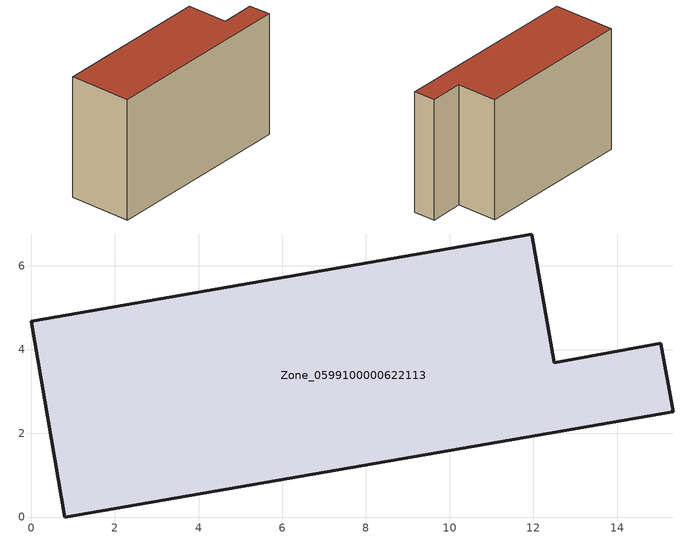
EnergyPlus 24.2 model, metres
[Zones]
Zone_0599100000622113
 floor ground (C_G): 0.8,0 0,4.68 11.96,6.76 12.5,3.69 15.05,4.15 15.35,2.51 z0
 wall outside (C_F): 12.5,3.69 11.96,6.76 0,4.68 0.8,0 15.35,2.51 15.05,4.15 12.5,3.69 z0:9.24
 roof outside (C_R): 15.35,2.51 15.05,4.15 12.5,3.69 11.96,6.76 0,4.68 0.8,0 z9.24
[BUILDING]
Pand.0599100000622113: North Axis=0; Terrain=City; Loads Convergence Tolerance Value=0.04; Temperature Convergence Tolerance Value=0.4; Solar Distribution=FullExterior; Maximum Number of Warmup Days=25; Minimum Number of Warmup Days=1
[Site:Location]
Rotterdam.The.Hague.AP_ZH_NLD Design_Conditions: Latitude=51.96; Longitude=4.45; Time Zone=1; Elevation=-4.5
[SITE:GROUNDTEMPERATURE:BUILDINGSURFACE]
18, 18, 18, 18, 18, 18, 18, 18, 18, 18, 18, 18
[MATERIAL] Thermal Absorptance=0.9; Solar Absorptance=0.7; Visible Absorptance=0.7
Name | Roughness | Thickness | Conductivity | Density | Specific Heat
G.TI.1946 | MediumSmooth | 0.15 | 1 | 540 | 1210
F.TI.1946 | Rough | 0.3 | 0.857143 | 1920 | 840
R.TI.1946 | MediumRough | 0.2 | 0.1 | 1500 | 1000
[CONSTRUCTION]
C_G: G.TI.1946
C_F: F.TI.1946
C_R: R.TI.1946
[ZONE]
Zone_0599100000622113: Type=1; Multiplier=1; Ceiling Height=Autocalculate; Volume=Autocalculate; Floor Area=autocalculate; Part of Total Floor Area=Yes
[ZONEINFILTRATION:DESIGNFLOWRATE]
Infil_Zone_0599100000622113: Zone or ZoneList or Space or SpaceList=Zone_0599100000622113; Schedule=AlwaysOn; Design Flow Rate Calculation Method=Flow/Area; Flow Rate per Floor Area=0.003; Constant Term Coefficient=1; Temperature Term Coefficient=0; Velocity Term Coefficient=0; Velocity Squared Term Coefficient=0
[HVACTEMPLATE:ZONE:IDEALLOADSAIRSYSTEM]
Zone_0599100000622113: Maximum Heating Supply Air Temperature=50; Minimum Cooling Supply Air Temperature=13; Maximum Heating Supply Air Humidity Ratio=0.0156; Minimum Cooling Supply Air Humidity Ratio=0.0077; Heating Limit=NoLimit; Cooling Limit=NoLimit; Dehumidification Control Type=ConstantSensibleHeatRatio; Cooling Sensible Heat Ratio=0.7; Dehumidification Setpoint=60; Humidification Control Type=None; Humidification Setpoint=30; Outdoor Air Method=None; Outdoor Air Flow Rate per Person=0.00944; Outdoor Air Flow Rate per Zone Floor Area=0; Outdoor Air Flow Rate per Zone=0; Demand Controlled Ventilation Type=None; Outdoor Air Economizer Type=NoEconomizer; Heat Recovery Type=None; Sensible Heat Recovery Effectiveness=0.7; Latent Heat Recovery Effectiveness=0.65
[ZONECONTROL:THERMOSTAT]
ThermostatControl_Zone_0599100000622113: Zone or ZoneList=Zone_0599100000622113; Control Type Schedule=DualSetpointControlType; Control 1=Thermostat_Zone_0599100000622113; Temperature Difference Between Cutout And Setpoint=0
[THERMOSTATSETPOINT:DUALSETPOINT]
Thermostat_Zone_0599100000622113: Heating Setpoint Temperature Schedule=HeatingSetpoint_Zone_0599100000622113; Cooling Setpoint Temperature Schedule=CoolingSetpoint_Zone_0599100000622113
[SCHEDULE:COMPACT]
HeatingSetpoint_Zone_0599100000622113: Through: 12/31, For: AllDays, Until: 24:00, 21
CoolingSetpoint_Zone_0599100000622113: Through: 12/31, For: AllDays, Until: 24:00, 24
DualSetpointControlType: Through: 12/31, For: AllDays, Until: 24:00, 4
AlwaysOn: Through: 12/31, For: AllDays, Until: 24:00, 1
